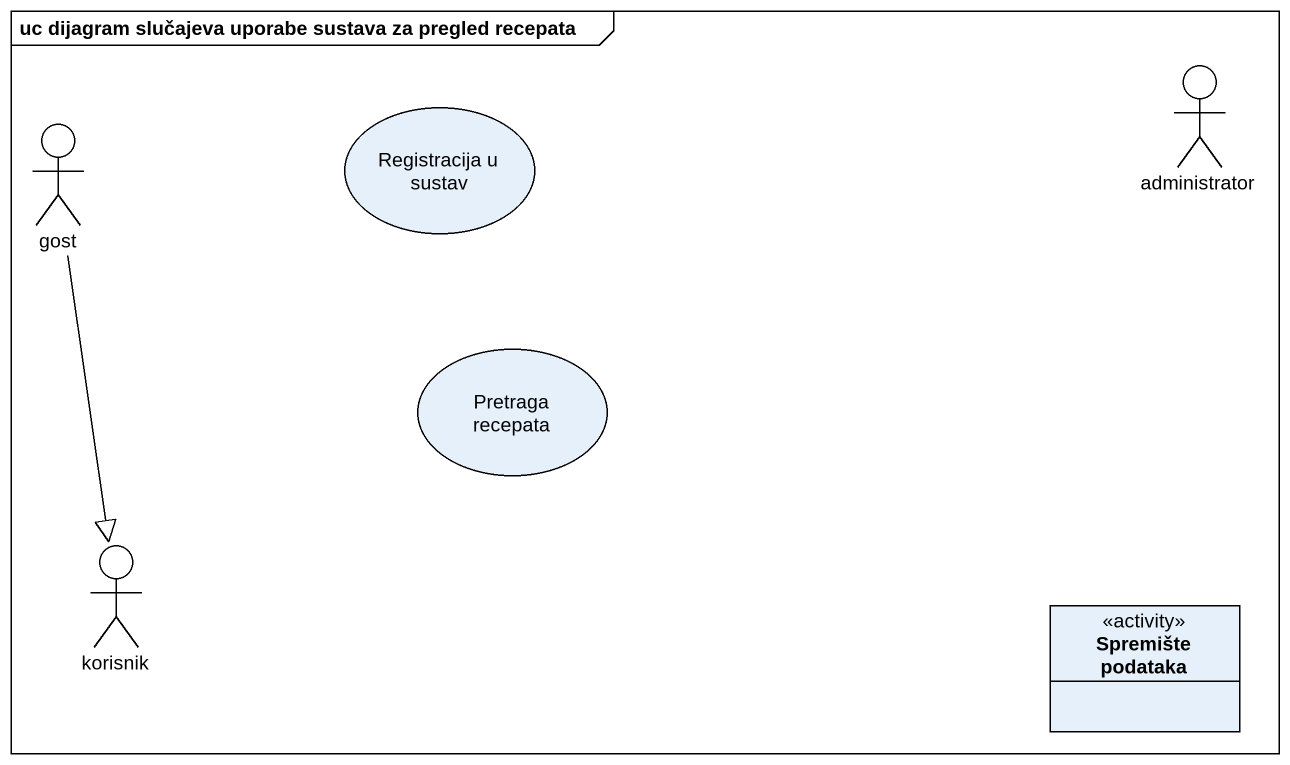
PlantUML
@startuml
mainframe uc dijagram slučajeva uporabe sustava za pregled recepata
allowmixing
hide circle
hide empty members
usecase "Registracija u sustav" as Registracija_u_sustav
actor administrator
actor gost
usecase "Pretraga recepata" as Pretraga_recepata
actor korisnik
class "Spremište podataka" as Spremište_podataka <<activity>>
gost --|> korisnik
@enduml
